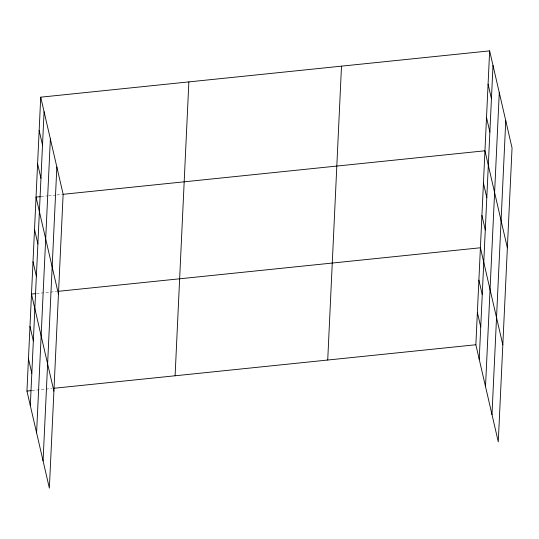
<?xml version="1.0" encoding="UTF-8"?>
<svg xmlns="http://www.w3.org/2000/svg" width="539" height="539" viewBox="0 0 539 539"><rect width="100%" height="100%" fill="white"/><g stroke="black" fill="none" stroke-linecap="round" stroke-linejoin="round"><path stroke-width="0.4" stroke-dasharray="2.69 2.02" d="M41.065 196.58L47.755 195.886M48.598 195.805L56.13 195.024M56.966 194.936L61.985 194.417M36.517 293.56L56.602 291.491M31.969 390.539L52.061 388.471"/><path stroke-width="0.81" d="M40.721 97.175L63.137 194.249L49.359 488.132L26.95 391.058L40.721 97.175L489.641 50.868L512.05 147.942L498.279 441.825L475.863 344.751L489.641 50.868M30.305 405.597L44.077 111.714M36.591 432.837L50.37 138.954M43.073 460.899L56.844 167.016M175.094 375.777L188.866 81.894M327.725 360.032L341.497 66.149M479.225 359.291L492.996 65.408M485.511 386.524L499.282 92.641M491.986 414.585L505.764 120.702M40.223 196.668L36.039 197.099L58.455 294.173M62.82 194.336L484.959 150.785L507.367 247.859M35.682 293.647L31.498 294.078L53.907 391.152M58.279 291.316L480.411 247.772L502.82 344.839M26.95 391.058L31.134 390.627M53.732 388.296L475.863 344.751M488.078 84.172L491.433 98.711M486.515 117.482L489.87 132.021M483.443 183.112L486.798 197.651M481.927 215.438L485.282 229.978M478.895 280.098L482.25 294.631M477.379 312.425L480.734 326.957M39.165 130.485L42.52 145.025M37.602 163.789L40.957 178.328M34.523 229.425L37.885 243.965M33.007 261.752L36.369 276.291M29.982 326.405L33.337 340.944M28.466 358.731L31.821 373.271"/></g></svg>
